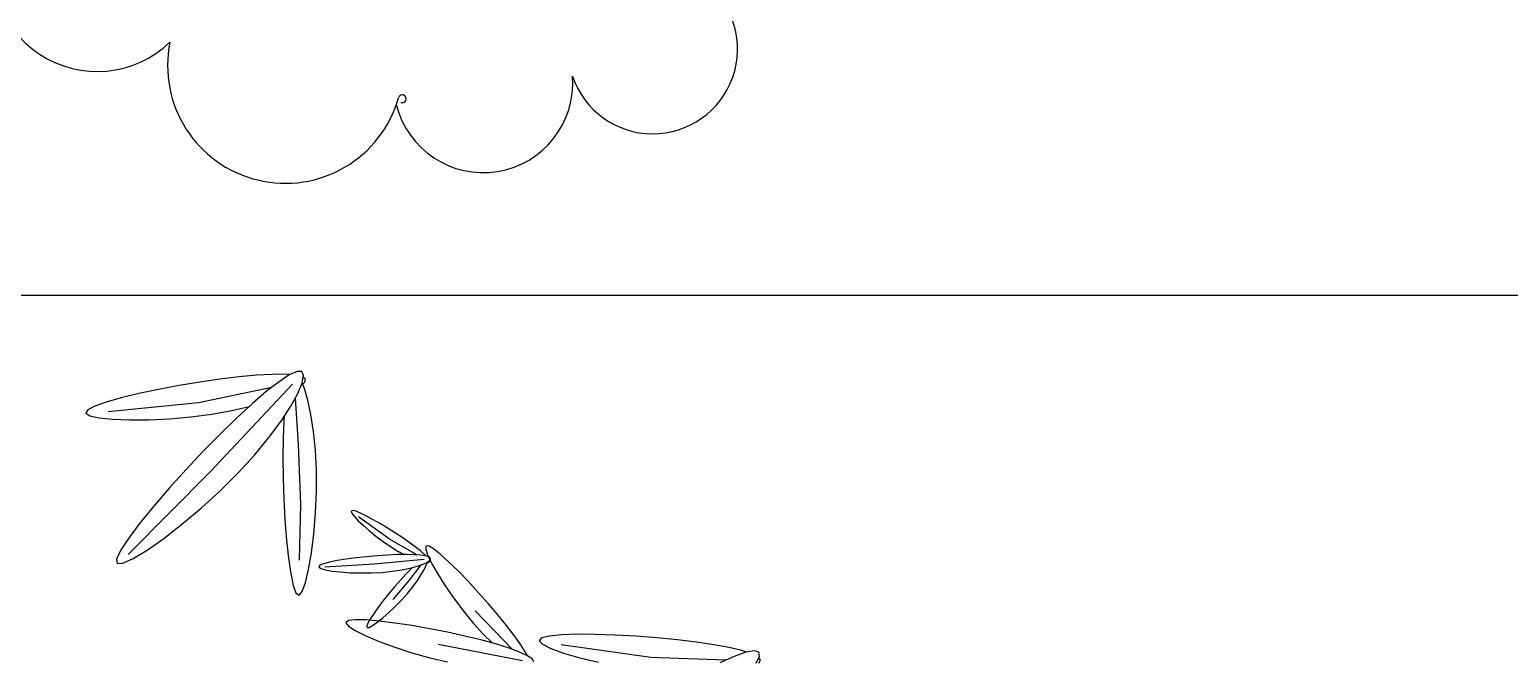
# Model space of a CAD drawing. Extents: x 302512 to 1034855, y -184136 to 410364.
# Drawn here: x 711990 to 718321, y 247934 to 250637 of the extents above; entities that cross this region are included whole.
import ezdxf

# ---------------------------------------------------------------- set-up
doc = ezdxf.new("R2010")
doc.units = 0
doc.header["$MEASUREMENT"] = 0
for name, color, linetype in [('PUB_TEXT', 7, 'Continuous'), ('坐椅', 7, 'Continuous'), ('树', 80, 'Continuous'), ('植物', 94, 'Continuous'), ('绿化', 97, 'Continuous'), ('绿地', 3, 'Continuous')]:
    doc.layers.add(name, color=color, linetype=linetype)
doc.styles.add('DIM_FONT', font='SIMPLEX.shx', dxfattribs={"width": 0.8})

# ---------------------------------------------------------------- blocks, each defined once
blk = doc.blocks.new('_F43BVI')
at = {"layer": '绿地'}
for p, q in [((-0.6254, 0.912), (-0.6301, 0.9103)), ((-0.6209, 0.9073), (-0.6254, 0.912)), ((-0.652, 0.8856), (-0.6643, 0.8655)), ((-0.6469, 0.8927), (-0.652, 0.8856)), ((-0.6643, 0.8655), (-0.6776, 0.8409)), ((-0.6776, 0.8409), (-0.6918, 0.8126)), ((-0.6448, 0.8527), (-0.6909, 0.7259)), ((-0.6918, 0.8126), (-0.7064, 0.7813)), ((-0.7064, 0.7813), (-0.7212, 0.7477)), ((-0.7212, 0.7477), (-0.7357, 0.7126)), ((-0.6909, 0.7259), (-0.7631, 0.5792)), ((-0.7357, 0.7126), (-0.7494, 0.6774)), ((-0.7494, 0.6774), (-0.7617, 0.6436)), ((-0.7617, 0.6436), (-0.7721, 0.6124)), ((-0.7304, 0.6042), (-0.7122, 0.6338)), ((-0.7721, 0.6124), (-0.7799, 0.5854)), ((-0.7473, 0.579), (-0.7304, 0.6042)), ((-0.7845, 0.564), (-0.7855, 0.5497)), ((-0.7799, 0.5854), (-0.7845, 0.564)), ((-0.7623, 0.5597), (-0.7473, 0.579)), ((-0.7855, 0.5497), (-0.7821, 0.5439)), ((-0.7821, 0.5439), (-0.7742, 0.5475)), ((-0.7742, 0.5475), (-0.7623, 0.5597)), ((-0.7855, 0.51), (-0.8048, 0.504)), ((-0.7691, 0.5143), (-0.7855, 0.51)), ((-0.7629, 0.5154), (-0.7691, 0.5143)), ((-0.8495, 0.4876), (-0.874, 0.4776)), ((-0.7819, 0.4936), (-0.8692, 0.4511)), ((-0.8263, 0.4965), (-0.8495, 0.4876)), ((-0.7568, 0.5043), (-0.8323, 0.3687)), ((-0.8048, 0.504), (-0.8263, 0.4965)), ((-0.9237, 0.4554), (-0.9471, 0.444)), ((-0.899, 0.4667), (-0.9237, 0.4554)), ((-0.874, 0.4776), (-0.899, 0.4667)), ((-0.8247, 0.4519), (-0.8042, 0.4624)), ((-0.968, 0.433), (-0.9856, 0.423)), ((-0.9471, 0.444), (-0.968, 0.433)), ((-0.9005, 0.4219), (-0.8742, 0.431)), ((-0.8742, 0.431), (-0.8486, 0.441)), ((-0.8486, 0.441), (-0.8247, 0.4519)), ((-1.0063, 0.4073), (-1.0075, 0.4026)), ((-1.0075, 0.4026), (-1.0016, 0.4005)), ((-0.9987, 0.4143), (-1.0063, 0.4073)), ((-1.0016, 0.4005), (-0.9894, 0.4008)), ((-0.9856, 0.423), (-0.9987, 0.4143)), ((-0.9894, 0.4008), (-0.9719, 0.4034)), ((-0.9787, 0.4003), (-0.9808, 0.4006)), ((-0.978, 0.3977), (-0.9787, 0.4003)), ((-0.9719, 0.4034), (-0.9506, 0.4079)), ((-0.9506, 0.4079), (-0.9264, 0.4142)), ((-0.9264, 0.4142), (-0.9005, 0.4219)), ((-0.9976, 0.3821), (-1.0396, 0.3441)), ((-1.0229, 0.3764), (-1.0345, 0.3677)), ((-1.0121, 0.3842), (-1.0229, 0.3764)), ((-1.0023, 0.3906), (-1.0121, 0.3842)), ((-0.9853, 0.3921), (-1.0056, 0.3039)), ((-0.9938, 0.3957), (-1.0023, 0.3906)), ((-0.9905, 0.3973), (-0.9938, 0.3957)), ((-0.9758, 0.3938), (-0.9794, 0.3965)), ((-0.9791, 0.3942), (-0.978, 0.3977)), ((-0.9782, 0.3839), (-0.9585, 0.3549)), ((-0.9691, 0.3874), (-0.9758, 0.3938)), ((-0.9615, 0.3791), (-0.9691, 0.3874)), ((-0.9534, 0.3692), (-0.9615, 0.3791)), ((-1.0589, 0.348), (-1.0709, 0.3376)), ((-1.0466, 0.3581), (-1.0589, 0.348)), ((-1.0345, 0.3677), (-1.0466, 0.3581)), ((-1.0264, 0.3418), (-1.0148, 0.3517)), ((-1.0148, 0.3517), (-1.005, 0.361)), ((-0.9784, 0.3677), (-0.9769, 0.3646)), ((-0.9769, 0.3646), (-0.9707, 0.3528)), ((-0.9707, 0.3528), (-0.9635, 0.3402)), ((-0.9585, 0.3549), (-0.9342, 0.3165)), ((-0.9451, 0.3577), (-0.9534, 0.3692)), ((-0.9367, 0.3448), (-0.9451, 0.3577)), ((-1.0396, 0.3441), (-1.0953, 0.3039)), ((-1.0821, 0.3274), (-1.0921, 0.3179)), ((-1.0709, 0.3376), (-1.0821, 0.3274)), ((-1.0657, 0.3141), (-1.0524, 0.3226)), ((-1.0524, 0.3226), (-1.0392, 0.332)), ((-1.0392, 0.332), (-1.0264, 0.3418)), ((-0.9635, 0.3402), (-0.9556, 0.327)), ((-0.9556, 0.327), (-0.9471, 0.3135)), ((-0.9287, 0.3309), (-0.9367, 0.3448)), ((-0.9212, 0.3166), (-0.9287, 0.3309)), ((-1.1062, 0.3024), (-1.1094, 0.2973)), ((-1.1094, 0.2973), (-1.1093, 0.2945)), ((-1.1093, 0.2945), (-1.1056, 0.2942)), ((-1.1003, 0.3094), (-1.1062, 0.3024)), ((-1.1056, 0.2942), (-1.0988, 0.2964)), ((-1.0921, 0.3179), (-1.1003, 0.3094)), ((-1.0988, 0.2964), (-1.0895, 0.3007)), ((-1.0895, 0.3007), (-1.0782, 0.3067)), ((-1.0782, 0.3067), (-1.0657, 0.3141)), ((-1.0056, 0.3039), (-1.0278, 0.218)), ((-0.9471, 0.3135), (-0.9384, 0.3002)), ((-0.9384, 0.3002), (-0.9298, 0.2878)), ((-0.9144, 0.3023), (-0.9212, 0.3166)), ((-0.9087, 0.2889), (-0.9144, 0.3023)), ((-1.3608, 0.2896), (-1.3651, 0.2869)), ((-1.3554, 0.2862), (-1.3608, 0.2896)), ((-1.3455, 0.2827), (-1.3561, 0.2819)), ((-1.352, 0.2784), (-1.3554, 0.2862)), ((-1.3234, 0.2821), (-1.3455, 0.2827)), ((-1.2968, 0.2794), (-1.3234, 0.2821)), ((-1.2666, 0.2745), (-1.2968, 0.2794)), ((-1.2335, 0.2673), (-1.2666, 0.2745)), ((-1.1984, 0.2578), (-1.2335, 0.2673)), ((-0.9298, 0.2878), (-0.9217, 0.2766)), ((-0.9217, 0.2766), (-0.9143, 0.2674)), ((-0.9143, 0.2674), (-0.9081, 0.2606)), ((-0.9042, 0.277), (-0.9087, 0.2889)), ((-0.9012, 0.2672), (-0.9042, 0.277)), ((-0.9, 0.2601), (-0.9012, 0.2672)), ((-1.3804, 0.2576), (-1.3875, 0.2351)), ((-1.3771, 0.2657), (-1.3804, 0.2576)), ((-1.3595, 0.2647), (-1.2557, 0.0758)), ((-1.334, 0.2615), (-1.253, 0.241)), ((-1.253, 0.241), (-1.1491, 0.2114)), ((-1.1621, 0.2459), (-1.1984, 0.2578)), ((-1.1259, 0.2322), (-1.1621, 0.2459)), ((-0.9081, 0.2606), (-0.9035, 0.2568)), ((-0.9035, 0.2568), (-0.9007, 0.2565)), ((-0.9007, 0.2565), (-0.9, 0.2601)), ((-1.3875, 0.2351), (-1.3946, 0.2081)), ((-1.3655, 0.2274), (-1.38, 0.0933)), ((-1.3088, 0.2323), (-1.301, 0.2291)), ((-1.301, 0.2291), (-1.2713, 0.2182)), ((-1.2713, 0.2182), (-1.2386, 0.2071)), ((-1.0914, 0.2176), (-1.1259, 0.2322)), ((-1.0599, 0.2029), (-1.0914, 0.2176)), ((-1.3946, 0.2081), (-1.4016, 0.1772)), ((-1.2386, 0.2071), (-1.2036, 0.1962)), ((-1.2036, 0.1962), (-1.1671, 0.1856)), ((-1.1491, 0.2114), (-1.054, 0.1778)), ((-1.033, 0.1888), (-1.0599, 0.2029)), ((-1.0122, 0.1761), (-1.033, 0.1888)), ((-1.4016, 0.1772), (-1.4083, 0.1433)), ((-1.348, 0.1462), (-1.3453, 0.1781)), ((-1.1671, 0.1856), (-1.1307, 0.1759)), ((-1.1307, 0.1759), (-1.0956, 0.1674)), ((-1.0956, 0.1674), (-1.0635, 0.1605)), ((-1.0635, 0.1605), (-1.0358, 0.1558)), ((-0.9988, 0.1656), (-1.0122, 0.1761)), ((-0.9943, 0.1581), (-0.9988, 0.1656)), ((-1.4083, 0.1433), (-1.4146, 0.1072)), ((-1.3529, 0.1101), (-1.348, 0.1462)), ((-1.0358, 0.1558), (-1.0141, 0.1535)), ((-1.0141, 0.1535), (-0.9997, 0.1541)), ((-0.9997, 0.1541), (-0.9943, 0.1581)), ((-1.4146, 0.1072), (-1.4203, 0.0697)), ((-1.3599, 0.0725), (-1.3529, 0.1101)), ((-1.38, 0.0933), (-1.4151, -0.0664)), ((-1.4203, 0.0697), (-1.4252, 0.0322)), ((-1.3687, 0.0349), (-1.3599, 0.0725)), ((-1.2557, 0.0758), (-1.1591, -0.1119)), ((-1.4252, 0.0322), (-1.429, -0.0036)), ((-1.3787, -0.0013), (-1.3687, 0.0349)), ((-1.429, -0.0036), (-1.4317, -0.0364)), ((-1.3892, -0.0344), (-1.3787, -0.0013)), ((-1.4317, -0.0364), (-1.4328, -0.0644)), ((-1.3997, -0.0629), (-1.3892, -0.0344)), ((-1.4328, -0.0644), (-1.4322, -0.0863)), ((-1.4095, -0.0852), (-1.3997, -0.0629)), ((-1.4322, -0.0863), (-1.4297, -0.1004)), ((-1.4297, -0.1004), (-1.4251, -0.1053)), ((-1.4251, -0.1053), (-1.4182, -0.0999)), ((-1.4182, -0.0999), (-1.4095, -0.0852))]:
    blk.add_line(p, q, dxfattribs=at)
for points in [[(-0.6226, 0.9034), (-0.6326, 0.9126), (-0.6402, 0.9138), (-0.645, 0.9065), (-0.647, 0.8913), (-0.6465, 0.8692), (-0.6436, 0.8411)], [(-0.7489, 0.523), (-0.755, 0.5216), (-0.7637, 0.5148), (-0.7745, 0.5031), (-0.787, 0.4871), (-0.801, 0.4673), (-0.816, 0.4445), (-0.8317, 0.4191), (-0.8478, 0.3918), (-0.8638, 0.3632), (-0.8791, 0.3344), (-0.8931, 0.3065), (-0.9052, 0.2809), (-0.9146, 0.2585), (-0.9208, 0.2406), (-0.9231, 0.2285), (-0.9208, 0.2231), (-0.9136, 0.2254), (-0.9021, 0.2346), (-0.8873, 0.2497), (-0.8702, 0.2696), (-0.8517, 0.2932), (-0.8327, 0.3194), (-0.8141, 0.3471), (-0.797, 0.3754)]]:
    blk.add_lwpolyline(points, dxfattribs=at)
for points in [[(-1.018, 0.3143), (-1.0223, 0.2957), (-1.0263, 0.277), (-1.0296, 0.2592), (-1.0322, 0.2428), (-1.0338, 0.2288), (-1.0344, 0.2178), (-1.0337, 0.2106), (-1.0316, 0.2079), (-1.0279, 0.2104), (-1.023, 0.2174), (-1.0171, 0.2283), (-1.0108, 0.2422), (-1.0042, 0.2584), (-0.9978, 0.2762), (-0.9919, 0.2947), (-0.9869, 0.3133), (-0.983, 0.3313), (-0.9803, 0.3481), (-0.9786, 0.3634), (-0.978, 0.3769), (-0.9783, 0.388), (-0.9794, 0.3965), (-0.9813, 0.4019), (-0.9839, 0.4039), (-0.9871, 0.4021), (-0.9908, 0.3969), (-0.995, 0.3885), (-0.9994, 0.3775), (-1.004, 0.3642), (-1.0088, 0.349), (-1.0135, 0.3322)], [(-1.2944, 0.0746), (-1.2725, 0.0347), (-1.2499, -0.0046), (-1.2275, -0.0416), (-1.2062, -0.0748), (-1.1869, -0.1024), (-1.1704, -0.1228), (-1.1578, -0.1345), (-1.1498, -0.1358), (-1.1472, -0.1256), (-1.1496, -0.1053), (-1.1564, -0.0768), (-1.1671, -0.042), (-1.1812, -0.0028), (-1.198, 0.039), (-1.217, 0.0813), (-1.2375, 0.1223), (-1.2591, 0.1603), (-1.281, 0.1945), (-1.3023, 0.2244), (-1.3225, 0.2493), (-1.3407, 0.2686), (-1.3561, 0.2819), (-1.368, 0.2885), (-1.3758, 0.2879), (-1.3787, 0.2796), (-1.377, 0.2644), (-1.3711, 0.2431), (-1.3616, 0.2165), (-1.3487, 0.1855), (-1.3329, 0.1509), (-1.3147, 0.1137)]]:
    blk.add_lwpolyline(points, close=True, dxfattribs=at)
at = {"style": 'DIM_FONT', "width": 0.7, "flags": 9}
for tag in ['YSIZE', 'XSIZE']:
    blk.add_attdef(tag, (0, 0), '', height=0.5, dxfattribs=at)
blk = doc.blocks.new('ZU')
at = {"layer": '绿地', "xscale": 1.5, "yscale": 1.5, "zscale": 0.001, "rotation": 260.5308552460376}
blk.add_blockref('_F43BVI', (-0.8522, 0.1655), dxfattribs=at)
blk = doc.blocks.new('A$C0B5A7686')
at = {"layer": '树', "linetype": 'ByBlock', "xscale": 640, "yscale": 640, "zscale": 640, "rotation": 151.15692544915}
blk.add_blockref('ZU', (642.8, 1492.6), dxfattribs=at)
blk = doc.blocks.new('A$C750B0621')
at = {"layer": '树'}
blk.add_blockref('A$C0B5A7686', (0, 0), dxfattribs=at)
blk = doc.blocks.new('A$C5AB93D8E')
at = {"layer": '绿化', "xscale": 0.8, "yscale": 0.8, "zscale": 0.8}
blk.add_blockref('A$C750B0621', (0, 0), dxfattribs=at)
blk = doc.blocks.new('A$C68DB62A4')
at = {"layer": '绿化', "rotation": 236.3690562220917}
blk.add_blockref('A$C5AB93D8E', (801.7, 2393.5), dxfattribs=at)
blk = doc.blocks.new('_F37GYG')
at = {"layer": '绿化', "linetype": 'ByBlock', "xscale": 0.2867748092958204, "yscale": 0.2867748092958204, "zscale": 0.2867748092958204}
blk.add_blockref('A$C68DB62A4', (-306.06, -300.5), dxfattribs=at)
at = {"style": 'DIM_FONT', "width": 0.8, "flags": 9}
for tag in ['YSIZE', 'XSIZE']:
    blk.add_attdef(tag, (0, 0), '', height=0.5, dxfattribs=at)
blk = doc.blocks.new('蚊母球')
for centre, radius, start, end in [((930.9, 2074.7), 194.2, 42.8573, 198.0098), ((613.1, 1841.3), 218.6, 52.4805, 228.1593), ((422.6, 1525.4), 166.2, 77.8591, 248.3835), ((462.4, 1673), 7.21, 131.8407, 48.1593), ((341.3, 1214.8), 157.3, 82.6818, 295.6659)]:
    blk.add_arc(centre, radius, start, end)
blk = doc.blocks.new('A$C79E06631')
at = {"layer": '植物', "xscale": 0.6, "yscale": 0.6, "zscale": 0.6, "rotation": 32.78394725952384}
blk.add_blockref('蚊母球', (419.2, -400.7), dxfattribs=at)

msp = doc.modelspace()

# ---------------------------------------------------------------- linework, layer by layer
at = {"layer": 'PUB_TEXT'}
for q in [(801316.2, 249500.5), (781334, 249500.5)]:
    msp.add_line((699530.1, 249500.5), q, dxfattribs=at)

# ---------------------------------------------------------------- block references
at = {"xscale": 3.840000000000001, "yscale": 3.840000000000001, "zscale": 3.840000000000001, "rotation": 83.23760863026325}
msp.add_blockref('A$C79E06631', (715798.5, 249657.7, 58476.6), dxfattribs=at)
at = {"layer": '坐椅', "xscale": 10.78272, "yscale": 10.78272, "zscale": 10.78272}
msp.add_blockref('_F37GYG', (713462.6, 245455.3, -116953.2), dxfattribs=at)

doc.saveas('drawing.dxf')
